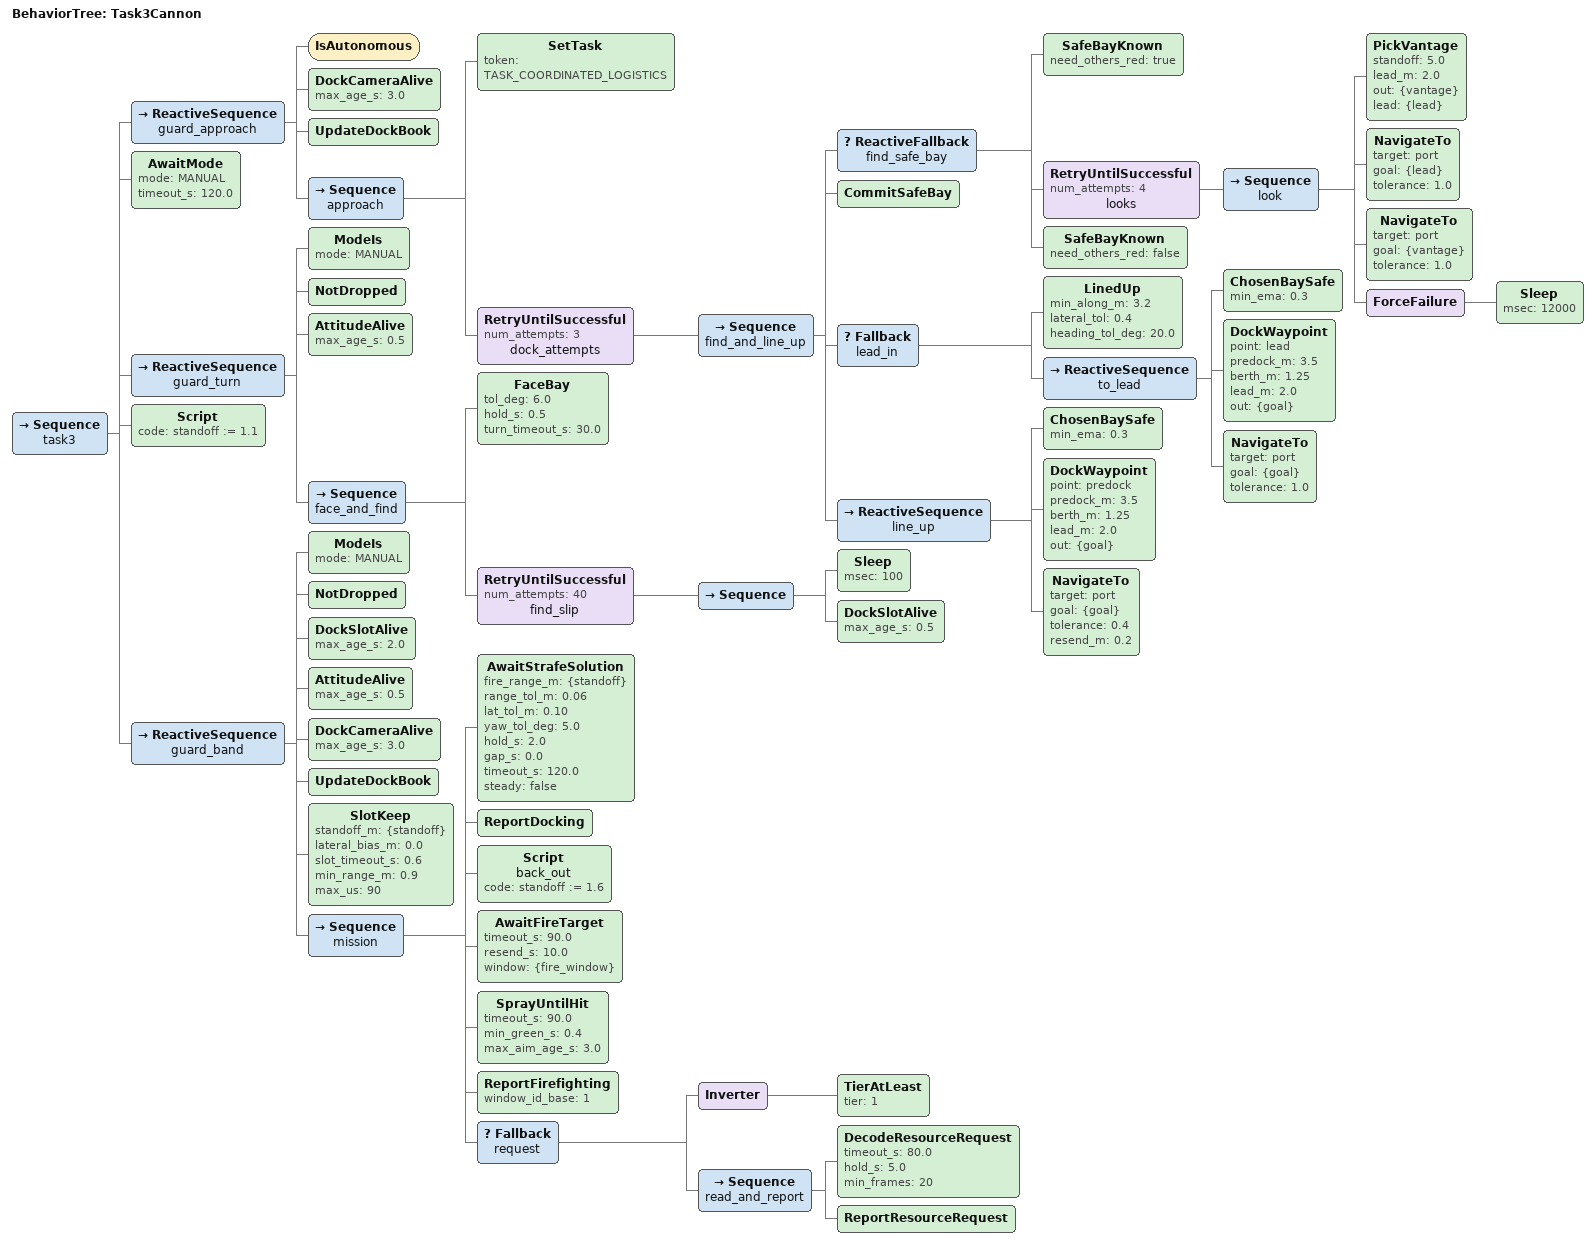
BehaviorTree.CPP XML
<?xml version="1.0"?>
<root BTCPP_format="4" main_tree_to_execute="Task3Cannon">
  <BehaviorTree ID="Task3Cannon">
    <Sequence name="task3">

      <ReactiveSequence name="guard_approach">
        <IsAutonomous/>
        <DockCameraAlive max_age_s="3.0"/>
        <UpdateDockBook/>
        <Sequence name="approach">
          <SetTask token="TASK_COORDINATED_LOGISTICS"/>
          <RetryUntilSuccessful num_attempts="3" name="dock_attempts">
            <Sequence name="find_and_line_up">
              <ReactiveFallback name="find_safe_bay">
                <SafeBayKnown need_others_red="true"/>
                <RetryUntilSuccessful num_attempts="4" name="looks">
                  <Sequence name="look">
                    <PickVantage standoff="5.0" lead_m="2.0" out="{vantage}" lead="{lead}"/>
                    <NavigateTo target="port" goal="{lead}" tolerance="1.0"/>
                    <NavigateTo target="port" goal="{vantage}" tolerance="1.0"/>
                    <ForceFailure>
                      <Sleep msec="12000"/>
                    </ForceFailure>
                  </Sequence>
                </RetryUntilSuccessful>
                <SafeBayKnown need_others_red="false"/>
              </ReactiveFallback>
              <CommitSafeBay/>
              <Fallback name="lead_in">
                <LinedUp min_along_m="3.2" lateral_tol="0.4" heading_tol_deg="20.0"/>
                <ReactiveSequence name="to_lead">
                  <ChosenBaySafe min_ema="0.3"/>
                  <DockWaypoint point="lead" predock_m="3.5" berth_m="1.25" lead_m="2.0" out="{goal}"/>
                  <NavigateTo target="port" goal="{goal}" tolerance="1.0"/>
                </ReactiveSequence>
              </Fallback>
              <ReactiveSequence name="line_up">
                <ChosenBaySafe min_ema="0.3"/>
                <DockWaypoint point="predock" predock_m="3.5" berth_m="1.25" lead_m="2.0" out="{goal}"/>
                <NavigateTo target="port" goal="{goal}" tolerance="0.4" resend_m="0.2"/>
              </ReactiveSequence>
            </Sequence>
          </RetryUntilSuccessful>
        </Sequence>
      </ReactiveSequence>

      <AwaitMode mode="MANUAL" timeout_s="120.0"/>

      <!-- Bow straight into the slip (GUIDED carries no heading: the approach
           can stop pointing anywhere), then the LiDAR must see the slip. -->
      <ReactiveSequence name="guard_turn">
        <ModeIs mode="MANUAL"/>
        <NotDropped/>
        <AttitudeAlive max_age_s="0.5"/>
        <Sequence name="face_and_find">
          <FaceBay tol_deg="6.0" hold_s="0.5" turn_timeout_s="30.0"/>
          <RetryUntilSuccessful num_attempts="40" name="find_slip">
            <Sequence>
              <Sleep msec="100"/>
              <DockSlotAlive max_age_s="0.5"/>
            </Sequence>
          </RetryUntilSuccessful>
        </Sequence>
      </ReactiveSequence>

      <Script code="standoff := 1.1"/>

      <ReactiveSequence name="guard_band">
        <ModeIs mode="MANUAL"/>
        <NotDropped/>
        <DockSlotAlive max_age_s="2.0"/>
        <AttitudeAlive max_age_s="0.5"/>
        <DockCameraAlive max_age_s="3.0"/>
        <UpdateDockBook/>
        <SlotKeep standoff_m="{standoff}" lateral_bias_m="0.0" slot_timeout_s="0.6" min_range_m="0.9"
                  max_us="90"/>
        <Sequence name="mission">

          <AwaitStrafeSolution fire_range_m="{standoff}" range_tol_m="0.06" lat_tol_m="0.10"
                               yaw_tol_deg="5.0" hold_s="2.0" gap_s="0.0" timeout_s="120.0"
                               steady="false"/>
          <ReportDocking/>
          <Script name="back_out" code="standoff := 1.6"/>
          <AwaitFireTarget timeout_s="90.0" resend_s="10.0" window="{fire_window}"/>
          <!-- the aim point may be 3 s old: docked, the window does not move -->
          <SprayUntilHit timeout_s="90.0" min_green_s="0.4" max_aim_age_s="3.0"/>
          <ReportFirefighting window_id_base="1"/>
          <Fallback name="request">
            <Inverter>
              <TierAtLeast tier="1"/>
            </Inverter>
            <Sequence name="read_and_report">
              <DecodeResourceRequest timeout_s="80.0" hold_s="5.0" min_frames="20"/>
              <ReportResourceRequest/>
            </Sequence>
          </Fallback>
        </Sequence>
      </ReactiveSequence>

    </Sequence>
  </BehaviorTree>
</root>
